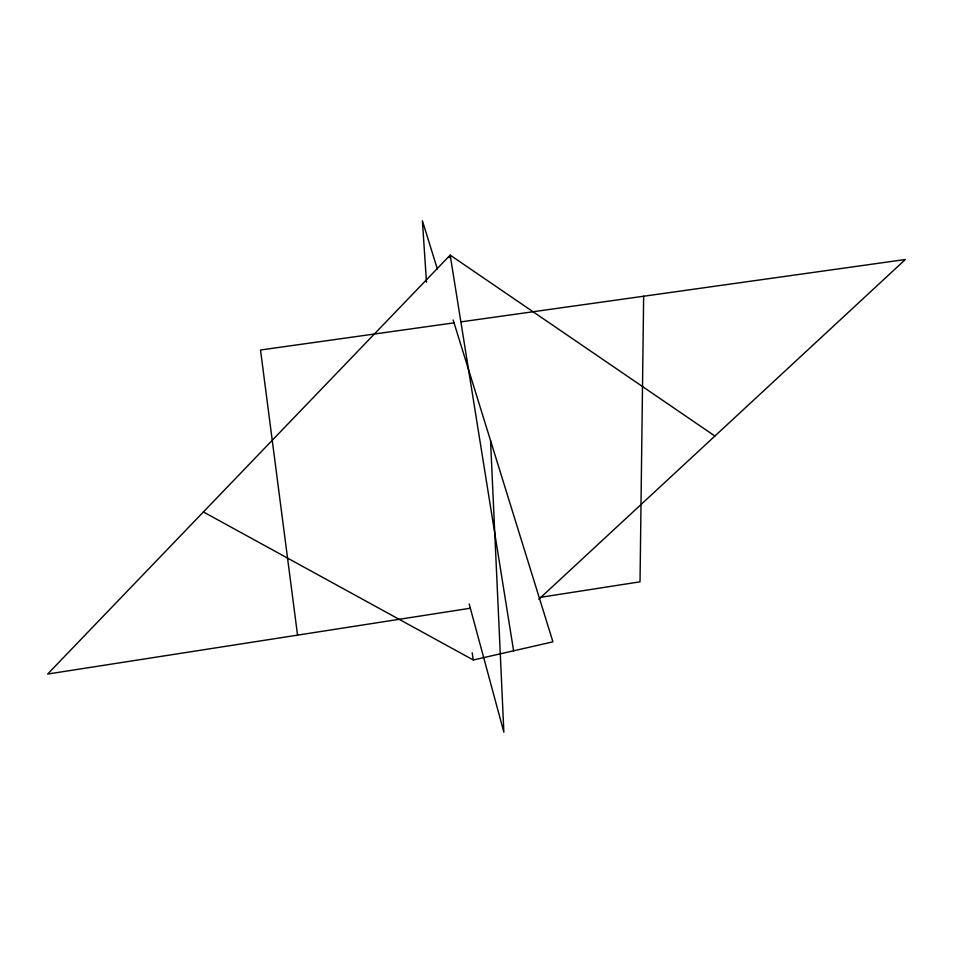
<?xml version="1.0" encoding="UTF-8"?>
<svg xmlns="http://www.w3.org/2000/svg" width="953" height="953" viewBox="0 0 953 953"><rect width="100%" height="100%" fill="white"/><g stroke="black" fill="none" stroke-linecap="round" stroke-linejoin="round"><path stroke-width="1.43" d="M643.656 296.228L640.023 581.818L541.006 597.233M449.089 257.751L450.173 255.118L714.917 436.021M538.826 599.258L905.35 259.502L461.359 321.816M203.394 511.952L473.307 659.988L552.931 641.834L453.163 320.005M470.353 608.228L47.65 674.045L450.173 255.118L513.607 650.804M454.045 322.841L260.514 350.001L297.55 635.139M437.332 268.937L422.405 220.774L426.479 282.148M469.198 603.976L503.863 732.226L490.545 440.596M472.164 652.734L473.307 659.988"/></g></svg>
